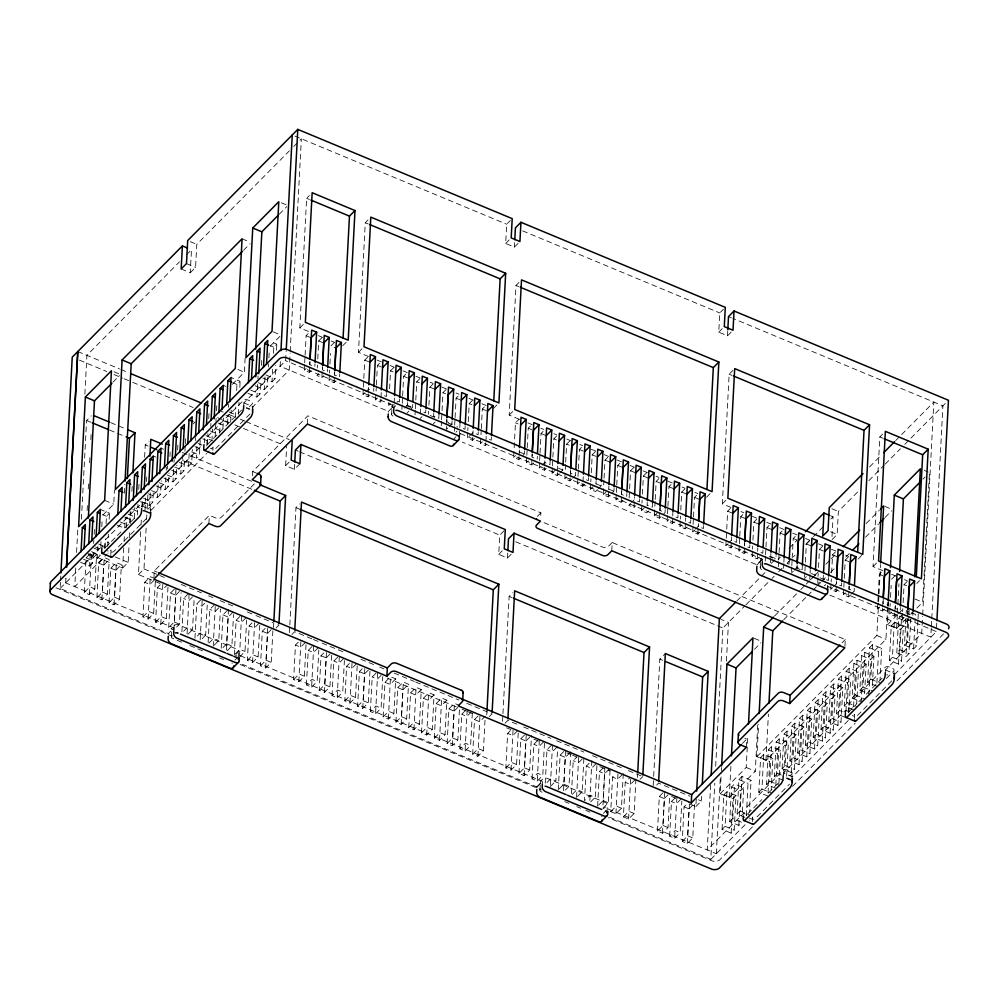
<?xml version="1.0" encoding="UTF-8"?>
<svg xmlns="http://www.w3.org/2000/svg" width="999" height="999" viewBox="0 0 999 999"><rect width="100%" height="100%" fill="white"/><g stroke="black" fill="none" stroke-linecap="round" stroke-linejoin="round"><path stroke-width="0.75" stroke-dasharray="5 3.75" d="M65.684 582.854L65.922 578.196L65.647 582.892L173.926 627.971L168.394 633.553L60.115 588.473L60.44 582.267M60.527 580.719L60.764 576.061M75.762 568.019L74.788 586.65L106.781 554.333M76.573 552.497L77.872 527.647M84.865 394.143L86.901 355.332L179.495 261.825M81.431 519.255L86.601 420.492L91.209 415.834M87.125 510.576L87.437 504.408M88.249 488.973L88.661 481.256M89.623 462.749L89.947 456.568M90.834 439.597L91.159 433.429M84.291 592.469L86.101 557.879L91.633 552.297L96.616 554.37L94.805 588.96L89.273 594.542L84.291 592.469L89.823 586.875L94.805 588.96M80.494 562.262L89.598 566.058L90.31 552.522M89.273 594.542L91.633 552.297M89.598 566.058L92.632 562.999L93.257 550.961M93.656 543.444L93.806 540.434M94.131 534.428L94.443 528.409M88.162 554.532L97.253 558.316L97.89 546.291M96.891 597.714L98.701 563.124L104.233 557.542L109.216 559.615L107.405 594.205L101.873 599.787L96.891 597.714L102.422 592.12L104.233 557.542M100.762 546.241L100.999 541.72M101.786 526.685L102.098 520.679L99.063 523.738M101.91 547.052L101.948 546.228L104.545 547.315M101.873 599.787L103.684 565.197L109.216 559.615M104.808 547.852L105.282 538.823M106.069 523.788L106.456 516.271L109.49 513.211L100.387 509.415M104.845 548.763L105.282 540.521M107.755 546.291L108.391 534.265M109.178 519.23L109.49 513.211M110.814 554.52L111.051 550.024L107.855 553.246M102.885 515.109L113.736 504.145L114.473 490.259M109.041 602.772L110.852 568.181L116.384 562.599L121.379 564.672L119.555 599.263L114.036 604.845L109.041 602.772L114.573 597.19L116.384 562.599M114.036 604.845L115.847 570.267L121.379 564.672M124.413 493.369L124.9 484.115M88.374 553.683L122.665 567.956L123.714 547.889M124.038 541.72L124.363 535.551M124.763 527.834L125.325 517.032M126.398 527.472L126.948 516.945M129.633 522.777L130.182 512.25M122.665 567.956L128.184 562.375L129.158 543.856M129.483 537.674L129.882 529.957M130.207 523.788L130.857 511.451M131.905 491.383L132.23 485.214M134.253 518.106L134.803 507.592M137.412 514.922L137.962 504.395M138.749 489.36L139.061 483.341M141.771 506.68L202.285 444.905M159.99 583.491L138.461 574.537L140.722 531.331M141.046 525.149L141.371 518.981M142.02 506.63L142.42 498.913M144.605 457.255L145.255 444.905L148.938 441.183M142.183 507.255L142.582 499.737M145.03 510.077L145.654 498.051M146.516 481.506L146.753 476.998M138.461 574.537L143.993 568.943L146.254 525.736M146.578 519.567L146.816 514.935M147.14 508.766L147.877 494.88M155.307 581.88L153.659 613.461L148.127 619.043L142.932 616.883L144.743 582.292L150.275 576.71L152.872 577.784M140.547 501.623L149.638 505.419L150.35 491.883M150.25 512.974L150.612 506.106M150.874 510.464L206.706 453.421M149.638 505.419L152.797 502.235L153.434 490.197M148.127 619.043L150.275 576.71M148.314 493.781L157.417 497.564L158.129 484.028M153.908 577.784L154.271 570.916L209.328 515.309L215.772 517.994A3.946 2.485 3 0 0 221.029 517.494L255.457 482.729M157.417 497.564L160.577 494.38L161.289 480.844M167.969 587.15L166.321 618.731L160.789 624.313L155.594 622.152L157.405 587.562L162.013 582.917M156.094 485.926L165.197 489.71L165.822 477.684M166.221 470.167L166.371 467.157M167.333 468.868L167.495 465.859M160.789 624.313L162.937 581.98M165.197 489.71L168.344 486.525L169.056 472.989M169.93 456.456L170.155 451.935M163.873 478.071L172.964 481.855L173.676 468.331M173.988 462.312L174.151 459.303M172.964 481.855L176.124 478.671L176.835 465.134M177.622 450.099L177.934 444.093M168.356 634.377L168.394 633.553M168.706 627.609L170.517 593.019L176.049 587.437L174.238 622.027L168.706 627.609L172.602 629.233M181.169 268.968L190.272 272.752L191.471 249.725L186.026 255.22M171.328 636.75L171.753 628.496M171.641 470.217L180.744 474.013L181.456 460.477M182.805 454.67L182.567 459.178L191.671 462.974L192.382 449.438M173.838 629.632L173.926 627.971M179.395 591.458L175.712 595.192L173.901 629.77L179.433 624.188L181.081 592.607M180.744 474.013L183.903 470.816L184.528 458.791M184.927 451.273L185.24 445.254M185.315 443.756L185.627 437.737M190.272 272.752L195.579 267.395L196.791 244.355L289.373 150.849M179.42 462.375L188.511 466.158L189.223 452.622M188.237 593.831L183.629 598.488L181.818 633.066L187.35 627.484L192.545 629.645L194.193 598.064M195.28 440.646L195.442 437.649M187.088 633.728L189.086 594.405M196.928 446.278L196.291 458.304L199.45 455.119L200.387 437.075M204.458 442.932L204.695 438.424M205.657 635.102L200.125 640.684L202.273 598.351L196.741 603.945L194.93 638.523L200.462 632.941L205.657 635.102L207.305 603.521M206.793 445.766L207.218 437.512M207.38 444.255L207.929 433.728M208.716 418.693L209.028 412.687M210.752 426.448L210.914 423.439M211.925 441.096L212.55 429.071M208.891 523.563L209.328 515.309M212.924 450.412L213.099 447.115L207.705 452.41M215.16 436.413L215.859 422.877M215.946 421.366L216.096 418.369M216.496 410.839L216.808 404.832M208.129 642.482L209.852 609.402L215.384 603.821L213.237 646.153M219.693 433.241L220.242 422.727M222.927 428.559L223.476 418.032M227.547 423.888L228.022 414.872M228.409 407.355L228.571 404.345M214.161 645.217L218.769 640.559L220.417 608.99M230.619 422.202L231.256 410.177M227.585 610.202L222.977 614.86L221.154 649.45L226.686 643.856L228.509 609.278M235.24 417.545L235.801 407.018M236.663 390.472L236.975 384.465L240.135 381.281L231.031 377.485M238.399 414.36L239.036 402.322M239.822 387.287L240.135 381.281M226.423 650.099L228.159 617.02L233.691 611.438M232.38 384.328L244.38 372.215L245.105 358.329M243.781 404.57L243.868 402.909L285.664 360.701L286.151 351.386M227.273 650.674L231.88 646.016L233.541 614.447M234.278 654.907L236.089 620.317L241.621 614.735L239.46 657.067L235.564 655.444M238.386 658.104L238.749 651.236M252.123 411.438L252.547 403.196M252.884 408.366L252.972 406.693L289.235 370.067L290.135 352.997M252.46 475.661L252.672 471.54L307.854 415.809L540.909 512.837L540.621 518.331M247.864 393.244L256.955 397.04L257.829 380.494M257.904 378.996L258.067 375.986M239.46 657.067L244.992 651.485L246.653 619.904M256.955 397.04L259.99 393.981L260.627 381.943M261.488 365.409L261.8 359.39M259.765 625.362L258.104 656.942L252.572 662.524L247.39 660.364L249.201 625.786L253.808 621.128M255.257 385.789L264.348 389.573L265.06 376.036M252.572 662.524L254.733 620.192M264.348 389.573L267.382 386.513L268.019 374.475M268.406 366.958L268.569 363.948M268.881 357.942L269.193 351.923M262.912 378.047L272.015 381.843L272.715 368.306M273.501 353.271L273.826 347.252L276.848 344.193L270.354 341.483M272.015 381.843L275.037 378.771L275.749 365.247M276.536 350.212L276.848 344.193M272.877 630.819L271.216 662.399L265.684 667.981L260.502 665.821L262.312 631.243L266.92 626.585M280.382 361.626L280.132 366.283L388.411 411.363L393.943 405.769L285.664 360.701M260.502 665.821L266.034 660.239L267.844 625.649M265.684 667.981L267.507 633.403L273.039 627.809M273.526 627.609L273.776 622.976M290.209 351.436L301.361 138.749L298.089 142.058M299.925 463.723L294.393 469.318L285.652 465.684L286.663 446.428M305.095 355.232L306.119 335.689L309.802 331.968L299.825 327.922L306.618 198.302L309.39 195.504M294.393 469.318L294.693 463.386M289.41 632.642L289.735 626.473M289.822 624.937L295.966 507.654L299.65 503.933M311.139 370.492L309.29 372.352L304.308 370.267L304.62 364.26M304.695 362.749L305.02 356.743M309.29 372.352L309.603 366.333M309.69 364.835L309.84 361.825M309.99 361.675L309.84 364.685L314.822 366.758L314.985 363.748M306.019 644.617L304.37 676.198L298.838 681.78L293.644 679.62L295.454 645.042L300.075 640.384M307.417 424.063L307.854 415.809M298.838 681.78L300.986 639.447M317.295 367.994L317.457 364.985M317.769 358.978L318.718 340.934L322.402 337.212M318.743 373.651L316.895 375.512L321.89 377.597L322.44 367.07M322.59 366.92L322.427 369.93L327.422 372.003L327.572 368.993M306.431 684.952L308.241 650.361L313.773 644.78L311.626 687.112L306.431 684.952L311.963 679.357L317.158 681.518L318.818 649.949M335.889 380.794L334.041 382.654L329.058 380.582L329.37 374.563M329.458 373.064L329.608 370.055M329.932 364.036L330.482 353.509M334.041 382.654L334.365 376.635M334.44 375.137L334.603 372.127M334.752 371.99L334.59 374.987L339.573 377.073L339.735 374.063M331.606 655.269L329.945 686.85L324.413 692.432L319.218 690.272L321.041 655.681L325.649 651.036M319.218 690.272L324.75 684.69L326.573 650.099M324.413 692.432L326.223 657.854L331.755 652.26M332.018 695.591L333.828 661.013L339.36 655.419L337.2 697.752L332.018 695.591L337.55 690.009L342.732 692.17L344.393 660.589M368.519 356.518L358.479 352.335L365.272 222.715L368.032 219.917M357.18 665.921L355.519 697.489L349.987 703.084L344.805 700.923L346.616 666.333L351.223 661.675M369.98 394.992L368.144 396.853L362.949 394.692L363.261 388.673M363.349 387.175L364.76 360.102L368.456 356.381M349.987 703.084L352.147 660.751M368.144 396.853L368.294 393.843M368.381 392.332L368.643 386.089M373.676 391.258L373.826 388.249M369.967 671.241L368.306 702.821L362.774 708.403L357.592 706.243L359.403 671.665L364.011 667.007M380.956 399.113L380.794 402.122L375.612 399.962L376.323 386.426M376.398 384.915L377.422 365.372L381.106 361.65M357.592 706.243L363.124 700.661L364.935 666.071M362.774 708.403L364.598 673.826L369.205 669.168M381.031 397.602L381.293 391.358M386.488 393.519L386.326 396.528L381.143 394.368M370.379 711.563L372.19 676.985L377.722 671.39L375.574 713.736L370.379 711.563L375.911 705.981L381.106 708.141L382.754 676.56M388.374 412.175L388.411 411.363M395.754 405.719L393.918 407.58L388.723 405.419L388.886 402.41M389.585 388.873L390.534 370.829L394.218 367.108M391.583 414.448L392.033 405.831M393.918 407.58L394.068 404.57M394.155 403.072L394.418 396.828M399.6 398.988L399.45 401.985L394.255 399.825M383.166 716.895L384.977 682.305L390.509 676.723L395.704 678.883L393.893 713.461L388.361 719.055L383.166 716.895L388.698 711.3L393.893 713.461M401.91 409.378L402.147 404.857M402.235 403.359L402.547 397.34M402.622 395.841L403.646 376.286L407.342 372.565M388.361 719.055L390.509 676.723M404.607 408.079L407.367 405.294L407.53 402.285M407.417 405.519L407.58 402.51M395.954 722.215L397.764 687.637L403.296 682.042L408.491 684.203L406.68 718.793L401.148 724.375L395.954 722.215L401.486 716.633L403.296 682.042M412.712 404.445L412.562 407.455L409.79 410.239M415.022 414.835L415.259 410.314M415.347 408.816L416.758 381.755L420.454 378.022M401.148 724.375L402.959 689.797L408.491 684.203M420.379 413.986L420.766 406.468M408.741 727.547L410.552 692.956L416.084 687.374L421.278 689.535L419.468 724.113L413.936 729.707L408.741 727.547L414.273 721.952L419.468 724.113M425.824 409.902L425.674 412.912L420.479 410.751M428.459 414.273L428.608 411.263M428.933 405.257L429.87 387.212L433.566 383.479M413.936 729.707L416.084 687.374M433.641 416.433L433.753 413.199M421.528 732.866L423.351 698.276L428.883 692.694L434.066 694.854L432.255 729.445L426.723 735.027L421.528 732.866L427.06 727.272L432.255 729.445M439.023 413.861L438.786 418.369L433.591 416.208M441.258 425.749L441.496 421.241M441.57 419.73L441.958 412.212M442.045 410.714L442.994 392.669L446.678 388.948M426.723 735.027L428.883 692.694M446.865 418.656L446.703 421.665L451.898 423.826L452.06 420.816M446.528 426.411L446.366 429.408L448.214 427.547M446.603 424.9L446.915 418.893M434.328 738.186L436.138 703.608L441.67 698.014L446.853 700.174L445.042 734.764L439.51 740.346L434.328 738.186L439.86 732.604L445.042 734.764M454.37 431.206L454.607 426.698M454.682 425.199L454.995 419.18M455.082 417.669L456.106 398.126L459.79 394.405M439.51 740.346L441.67 698.014M460.052 422.614L459.478 434.877L461.326 433.017M447.115 743.518L448.926 708.928L454.458 703.346L459.64 705.506L457.829 740.084L452.297 745.679L447.115 743.518L452.647 737.924L454.458 703.346M465.172 426.273L465.01 429.283L459.815 427.122M474.438 438.474L472.589 440.334L467.407 438.174L467.719 432.155M467.794 430.656L467.957 427.647M468.269 421.628L469.218 403.584L472.902 399.862M452.297 745.679L454.108 711.088L458.728 706.43M472.589 440.334L472.752 437.325M472.827 435.826L473.089 429.582M459.902 748.838L461.713 714.248L467.245 708.666L465.084 750.998L459.902 748.838L465.434 743.256L470.616 745.416L472.44 710.826L466.908 716.408L461.713 714.248M478.284 431.743L478.121 434.74L472.939 432.579L467.407 438.174M485.864 442.782L485.701 445.791L480.519 443.631L481.231 430.094M481.306 428.596L482.33 409.041L486.014 405.319M485.939 441.283L486.201 435.04M474.5 719.58L479.695 721.74L485.227 716.146L483.416 750.736L477.884 756.318L472.689 754.158L474.5 719.58L479.108 714.922M491.396 437.2L491.233 440.209L486.051 438.049M477.884 756.318L479.957 715.496M518.094 243.394L514.398 247.115L505.669 243.481L506.68 224.226L510.364 220.504M486.75 714.797L486.913 711.713M514.398 247.115L514.635 242.682M511.163 554.308L507.48 558.029L498.738 554.395L499.75 535.139L505.282 529.545M519.268 419.28L509.19 415.084L515.984 285.452L519.667 281.73M507.48 558.029L507.792 552.097M524.537 450.999L524.388 454.008L518.856 459.59L513.661 457.43L515.472 422.839L519.168 419.118M502.547 721.378L502.872 715.209M502.959 713.661L509.14 596.403L512.837 592.682M518.856 459.59L519.005 456.58M519.093 455.082L519.48 447.564M518.219 732.954L516.558 764.535L511.026 770.117L505.831 767.956L507.642 733.378L512.262 728.721M533.491 463.049L531.643 464.91L526.448 462.749L526.773 456.743M526.848 455.232L527.16 449.225M527.235 447.714L528.259 428.171L531.955 424.45M511.026 770.117L513.174 727.784M532.142 454.158L531.98 457.167L537.175 459.328L537.337 456.318M531.643 464.91L532.192 454.395M518.943 773.413L520.766 738.835L526.298 733.254L524.475 767.831L518.943 773.413L524.138 775.586L529.67 769.992L531.48 735.414M546.278 468.381L544.43 470.242L539.235 468.081L539.56 462.062M539.635 460.564L539.947 454.545M540.034 453.047L541.058 433.491L544.742 429.77M524.138 775.586L525.949 740.996L530.556 736.338M544.43 470.242L544.592 467.232M544.667 465.734L544.93 459.49M532.067 778.883L533.878 744.292L539.41 738.711L537.25 781.043L532.067 778.883L537.599 773.288L542.782 775.449L544.592 740.871L539.06 746.453L533.878 744.292M550.199 460.139L549.962 464.647L544.767 462.487L542.007 465.284M559.065 473.701L557.217 475.561L552.035 473.401L552.347 467.382M552.422 465.884L553.846 438.811L556.605 436.026M536.9 787.687L536.75 786.9L242.357 664.347M539.947 790.159L540.384 781.917M557.217 475.561L557.38 472.552M557.454 471.053L557.717 464.81M542.395 782.904L542.282 781.318L239.485 655.419M551.598 745.092L546.99 749.75L545.179 784.34L550.711 778.745L555.894 780.918L557.717 746.328M559.989 472.764L562.749 469.98L562.912 466.97M571.853 479.021L570.004 480.881L564.822 478.721L565.609 463.686M565.684 462.187L566.633 444.143L570.317 440.422M550.449 784.989L552.447 745.666M570.504 470.129L570.354 473.139L575.536 475.299L575.699 472.29M570.004 480.881L570.167 477.884M570.242 476.373L570.641 468.856M558.291 789.797L560.102 755.207L563.786 751.485M584.64 484.353L582.792 486.213L577.609 484.053L577.922 478.034M577.996 476.535L578.321 470.517M578.396 469.018L579.42 449.463L583.104 445.741M559.215 788.86L563.823 784.215L565.634 749.625M569.905 752.722L565.297 757.367L563.473 791.957L569.005 786.375L570.829 751.785M582.792 486.213L582.954 483.204M583.029 481.705L583.291 475.462M571.478 793.755L573.214 760.676L576.898 756.942M588.486 477.622L588.324 480.619L583.141 478.459M597.427 489.672L595.591 491.533L590.397 489.373L590.709 483.354M590.784 481.855L590.946 478.846M591.258 472.839L592.207 454.795L595.891 451.061M576.598 797.414L578.746 755.082M595.978 484.016L596.091 480.781M577.509 796.49L582.13 791.832L583.94 757.242L578.409 762.836L573.214 760.676M589.098 763.336L586.326 766.133L584.515 800.711L590.047 795.129L595.242 797.289L597.052 762.699M598.351 488.736L601.123 485.951L601.348 481.443M614.06 488.261L613.91 491.271L608.379 496.865L603.184 494.692L603.97 479.657M604.045 478.159L604.994 460.114L607.767 457.317M591.858 760.539L589.71 802.871L595.242 797.289M608.379 496.865L608.691 490.846M608.766 489.335L608.878 486.101M597.627 806.181L599.437 771.59L603.134 767.869M611.775 550.761L612.212 542.519L845.279 639.547L844.854 647.802M623.001 500.324L621.166 502.185L615.971 500.024L616.283 494.006M616.371 492.507L616.683 486.488M616.758 484.99L617.782 465.434L620.554 462.649M598.551 805.244L603.159 800.586L604.969 766.008M604.632 773.75L602.822 808.341L608.354 802.746L610.164 768.169L604.632 773.75L599.437 771.59M621.665 491.433L621.503 494.43L626.698 496.59L626.848 493.593M621.166 502.185L621.478 496.166M621.553 494.667L621.79 490.159M606.955 812.624L607.38 804.37M608.029 808.915L716.345 853.733M623.276 773.626L621.465 808.203L615.933 813.798L610.739 811.638L612.549 777.047L615.322 774.25M629.158 497.827L629.545 490.309M629.632 488.811L630.569 470.766L634.265 467.033M615.933 813.798L618.081 771.465M630.606 503.484L628.758 505.344L633.953 507.504L634.452 496.753M639.647 498.913L639.485 501.923L634.29 499.762L631.53 502.547M635.938 778.895L634.128 813.473L628.596 819.068L623.401 816.907L625.212 782.317L629.82 777.659M648.588 510.964L646.74 512.837L641.545 510.676L641.87 504.657M641.945 503.146L642.107 500.149M642.419 494.13L643.368 476.086L647.052 472.365M628.596 819.068L630.744 776.735M647.14 505.307L647.24 502.072M637.462 777.547L637.624 774.45M652.509 502.734L652.272 507.242L647.077 505.082M665.222 509.565L665.059 512.574L659.527 518.156L654.333 515.996L655.132 500.961M655.207 499.45L656.156 481.406L658.915 478.621M660.027 507.405L659.864 510.402L665.059 512.574M659.527 518.156L659.839 512.137M659.927 510.639L660.077 507.629M653.184 785.664L653.583 777.946M653.671 776.398L659.815 659.128L665.346 653.533M674.163 521.615L672.315 523.476L667.132 521.316L667.444 515.309M667.519 513.798L667.832 507.779M667.919 506.281L668.943 486.738L671.703 483.941M672.315 523.476L672.639 517.47M672.714 515.959L672.951 511.451M657.492 831.093L659.303 796.515L664.834 790.921L663.024 825.511L657.492 831.093L662.487 833.178L668.019 827.584L669.667 796.003M678.009 514.885L677.846 517.894L672.664 515.734M662.487 833.178L664.298 798.588L668.905 793.93M686.95 526.935L685.102 528.808L679.919 526.648L680.232 520.629M680.307 519.118L680.469 516.121M680.781 510.102L681.73 492.057L685.414 488.336M685.102 528.808L685.426 522.789M685.501 521.291L685.601 518.044M669.655 836.163L671.465 801.573L676.997 795.991L674.637 838.236L669.655 836.163L675.187 830.569L680.169 832.654L681.83 801.073M690.796 520.204L690.634 523.214L685.451 521.053M699.737 532.267L697.901 534.128L692.707 531.967L693.019 525.949M693.094 524.45L693.418 518.431M693.493 516.933L694.517 497.377L698.201 493.656M695.466 529.17L698.239 526.386L698.388 523.376M697.901 534.128L698.214 528.109M698.289 526.61L698.451 523.601M687.237 843.481L689.048 808.89L694.58 803.308L692.769 837.886L687.237 843.481L682.255 841.408L684.065 806.817L688.673 802.16M703.583 525.536L703.433 528.546L698.239 526.386M682.255 841.408L687.787 835.813L689.597 801.235M731.181 332.105L727.497 335.826L718.756 332.192L719.767 312.937L723.451 309.215M690.159 804.207L695.866 806.593L696.353 797.327M695.866 806.593L701.398 800.998L701.648 796.378M727.497 335.826L727.722 331.393M730.931 507.392L722.327 503.808L729.158 374.2L732.854 370.479M710.664 784.739L707.255 849.949L743.518 813.323L746.116 814.41M732.891 546.066L731.043 547.927L725.848 545.766L726.173 539.747M726.248 538.249L726.635 530.731M726.723 529.22L727.659 511.176L730.431 508.391M609.627 817.244L710.789 859.352L714.772 783.278M715.671 766.208L722.901 628.034L744.804 605.918M731.043 547.927L731.355 541.908M731.443 540.409L731.543 537.175M716.32 853.77L720.416 776.111M726.41 661.263L728.471 622.414L721.241 619.455M757.729 724.949L755.306 771.24L729.258 797.552L720.154 793.755L721.29 772.152M721.365 770.616L721.528 767.532M736.738 539.335L736.575 542.345L731.38 540.184L728.621 542.969M722.065 829.357L723.875 794.767L726.91 791.707L736.013 795.491L734.19 830.082L731.168 833.141L722.065 829.357L725.099 826.298L726.91 791.707M746.003 551.523L744.155 553.384L738.96 551.223L739.285 545.204M739.36 543.706L739.672 537.687M739.76 536.188L740.783 516.645L744.467 512.912M729.258 797.552L730.956 765.147M729.72 821.628L732.754 818.556L741.857 822.352L738.823 825.411L729.72 821.628L731.53 787.037L734.565 783.978L743.668 787.761L742.245 814.834M744.492 545.641L744.655 542.632M744.155 553.384L744.467 547.377M744.555 545.866L744.705 542.857M731.168 833.141L732.979 798.563L736.013 795.491M732.754 818.556L734.565 783.978M749.849 544.792L749.687 547.802L745.791 546.178M744.917 817.407L737.112 814.16L738.923 779.57L741.957 776.51L751.061 780.294L749.4 811.875M759.115 556.98L757.267 558.841L752.085 556.68L752.397 550.674M752.472 549.163L752.634 546.153M752.946 540.147L753.895 522.102L756.655 519.305M738.823 825.411L740.634 790.821L743.668 787.761M737.112 814.16L740.147 811.101L741.957 776.51M746.328 747.302L746.753 739.048L744.792 738.236M743.468 814.135L743.518 813.323M720.154 793.755L746.203 767.457L747.901 735.052M757.267 558.841L757.579 552.834M757.667 551.323L757.766 548.089M746.415 815.621L748.026 783.366L751.061 780.294M760.214 567.594L760.651 559.34M762.412 560.714L762.299 559.128L459.503 433.229M762.961 550.249L762.799 553.259L757.617 551.098M765.509 556.131L765.197 562.15L767.032 560.277M765.584 554.62L765.896 548.613M765.983 547.102L767.007 527.559L770.691 523.838M752.384 821.603L752.609 817.107L749.412 820.341M887.649 606.905L885.951 639.31L765.983 760.464L756.88 756.68L758.578 724.263M770.466 562.799L770.704 558.291M770.778 556.78L770.878 553.546M767.881 796.066L758.79 792.269L760.601 757.692L763.748 754.495L772.851 758.291L771.203 789.872M758.79 792.269L761.937 789.085L763.748 754.495M771.303 563.374L775.911 558.716L776.073 555.706M765.983 760.464L768.406 714.173M775.661 788.211L766.558 784.415L768.368 749.837L771.528 746.653L780.631 750.436L778.895 783.516M778.621 561.588L778.308 567.607L780.144 565.746M778.696 560.089L779.02 554.07M779.095 552.572L780.119 533.016L782.879 530.219M768.044 793.056L769.692 761.475L772.851 758.291M766.558 784.415L769.717 781.23L771.528 746.653M783.578 568.256L783.815 563.748M783.89 562.25L784.078 557.504M783.428 780.356L774.337 776.573L776.148 741.982L779.307 738.798L788.398 742.582L786.588 777.172M775.823 785.202L777.472 753.621L780.631 750.436M774.337 776.573L777.497 773.376L779.307 738.798M789.185 561.176L789.023 564.173L783.84 562.012M791.495 571.553L791.732 567.045M791.807 565.546L792.132 559.527M792.207 558.029L793.231 538.473L796.915 534.752M782.105 768.718L783.928 734.128L787.075 730.943L796.178 734.727L794.367 769.317L791.208 772.502L782.105 768.718L785.264 765.534L787.075 730.943M783.291 774.575L783.416 773.026L842.931 712.924M783.753 774.337L785.251 745.766L788.398 742.582M794.18 570.267L796.952 567.469L797.102 564.472M797.002 567.707L797.165 564.697M789.884 760.863L791.695 726.285L794.854 723.089L803.958 726.885L802.135 761.463L798.988 764.647L789.884 760.863L793.044 757.679L794.854 723.089M791.208 772.502L793.019 737.924L796.178 734.727M802.372 565.122L802.147 569.642L796.952 567.469M791.82 779.932L792.182 773.064M804.607 577.022L804.844 572.502M804.932 571.003L806.343 543.931L810.027 540.209M797.664 753.009L799.475 718.431L802.622 715.247L811.725 719.03L809.914 753.621L806.755 756.805L797.664 753.009L800.811 749.824L802.622 715.247M798.988 764.647L800.798 730.069L803.958 726.885M809.802 579.183L810.039 574.662M810.114 573.164L810.226 569.929M805.431 745.167L807.242 710.576L810.401 707.392L819.505 711.176L817.694 745.766L814.535 748.95L805.431 745.167L808.591 741.97L810.401 707.392M812.487 577.884L815.259 575.099L815.409 572.09M806.755 756.805L808.566 722.215L811.725 719.03M817.719 582.479L817.956 577.971M818.044 576.46L818.193 573.451M818.518 567.444L819.455 549.4L823.151 545.666M813.211 737.312L815.022 702.722L818.181 699.537L827.272 703.321L825.461 737.911L822.314 741.096L813.211 737.312L816.37 734.128L818.181 699.537M823.151 580.132L823.413 573.888M814.535 748.95L816.345 714.36L819.505 711.176M827.209 590.322L827.497 584.827M827.971 588.161L828.059 586.5L936.338 631.568L936.825 622.265M828.521 577.547L828.371 580.556L823.176 578.396M820.978 729.457L822.801 694.867L825.948 691.683L835.052 695.479L833.241 730.057L830.082 733.241L820.978 729.457L824.138 726.273L825.948 691.683M830.444 515.734L833.041 516.808L831.83 539.847L837.15 534.477L838.348 511.451L859.053 490.546M822.314 741.096L824.125 706.518L827.272 703.321M837.799 589.735L835.951 591.595L830.756 589.435L831.068 583.428M831.156 581.918L831.305 578.908M831.63 572.902L832.567 554.857L835.339 552.06M828.758 721.603L830.569 687.025L833.728 683.84L842.831 687.624L841.008 722.202L837.861 725.399L828.758 721.603L831.917 718.418L833.728 683.84M833.528 586.65L836.288 583.853L836.45 580.844M835.951 591.595L836.263 585.589M836.338 584.078L836.5 581.068M830.082 733.241L831.892 698.663L835.052 695.479M841.645 583.004L841.483 586.013L836.288 583.853M845.629 717.544L836.538 713.761L838.348 679.17L841.495 675.986L850.599 679.77L848.95 711.35M850.449 595.004L848.613 596.865L843.418 594.705L843.73 588.698M843.805 587.187L845.229 560.127L848.913 556.406M837.861 725.399L839.672 690.809L842.831 687.624M836.538 713.761L839.684 710.564L841.495 675.986M849.1 586.113L848.95 589.123L854.145 591.283L854.295 588.274M848.613 596.865L848.925 590.859M849 589.348L849.162 586.338M853.408 709.69L844.305 705.906L846.116 671.316L849.275 668.131L858.378 671.915L856.717 703.496M845.491 711.763L845.541 710.289L843.855 711.987M845.953 711.525L847.439 682.954L850.599 679.77M844.305 705.906L847.464 702.722L849.275 668.131M848.363 712.712L848.788 704.47M866.145 664.073L862.999 667.257L861.188 701.835L852.085 698.051L853.895 663.461L857.055 660.277L866.145 664.073L864.497 695.641M853.571 706.68L855.219 675.112L858.378 671.915M852.085 698.051L855.244 694.867L857.055 660.277M854.445 718.406L854.669 714.198L852.946 715.784M873.925 656.218L870.766 659.402L868.955 693.993L859.852 690.197L861.675 655.619L864.822 652.422L873.925 656.218L872.264 687.799M859.852 690.197L863.011 687.012L864.822 652.422M883.029 570.716L873.039 566.558L879.832 436.925L882.592 434.14M876.735 686.138L867.631 682.342L869.442 647.764L872.602 644.58L881.705 648.363L880.044 679.944M867.631 682.342L870.791 679.158L872.602 644.58M884.34 609.115L882.504 610.976L877.509 608.903L877.821 602.884M877.909 601.386L878.221 595.367M878.296 593.868L879.32 574.313L883.016 570.591M756.88 756.68L876.847 635.514L878.546 603.109M878.633 601.573L878.945 595.392M879.033 593.856L880.569 564.535M876.885 683.129L878.546 651.548L881.705 648.363M882.504 610.976L882.654 607.966M882.729 606.468L883.128 598.95M883.278 598.801L883.041 603.321L888.036 605.394L888.186 602.385M887.724 605.357L887.886 602.272M906.393 618.668L896.615 628.533L887.524 624.737L888.411 607.767M888.486 606.218L888.735 601.598M885.351 671.665L885.439 669.992L921.702 633.378L922.601 616.296M896.503 614.173L894.654 616.046L889.672 613.96L889.984 607.954M890.059 606.443L890.221 603.433M890.534 597.427L891.17 585.389M889.422 660.339L891.245 625.749L894.267 622.689L903.371 626.473L901.56 661.063L898.526 664.123L889.422 660.339L892.457 657.28L894.267 622.689M894.654 616.046L894.817 613.036M894.892 611.525L895.291 604.008M895.366 605.369L895.204 608.379L900.186 610.451L900.349 607.442M893.768 676.935L894.117 670.054M896.615 628.533L897.352 614.635M897.427 613.099L898.963 583.778M894.492 674.6L936.338 631.568M896.815 652.871L898.625 618.281L901.66 615.222L899.849 649.812L896.815 652.871L905.918 656.655L908.953 653.596L910.763 619.018L907.729 622.077L905.918 656.655M898.526 664.123L900.336 629.545L903.371 626.473M909.102 619.417L907.254 621.291L902.272 619.205L902.584 613.199M902.659 611.688L902.821 608.678M903.133 602.672L904.083 584.627L907.766 580.894M917.944 620.304L916.607 645.866L913.573 648.925L904.482 645.142L906.056 615.059M906.13 613.561L906.293 610.551L915.384 614.348L915.234 617.345M907.254 621.291L907.417 618.281M907.492 616.77L907.804 610.764M907.954 610.614L907.804 613.623L912.786 615.696L912.949 612.687M904.482 645.142L907.504 642.082L908.853 616.52M908.928 615.009L909.315 607.492M913.573 648.925L915.146 618.856M918.031 618.793L918.418 611.276M910.726 614.273L922.664 602.222L929.457 472.589M922.676 614.747L933.828 402.06L895.703 440.559M931.293 627.847L930.806 637.162L829.645 595.054M931.368 626.298L931.692 620.079M931.78 618.531L942.919 405.844L732.816 318.381M848.651 712L852.01 708.603M392.095 413.274L391.983 413.386A3.034 1.923 3 0 0 392.17 415.484M293.731 146.453L297.003 143.157M112.937 382.205L119.443 375.624M243.544 250.299L250.087 243.694M279.208 214.273L286.813 206.606M193.119 423.988L195.305 421.778M270.254 346.091L280.02 336.226M299.825 327.922L304.433 323.264M60.115 588.473L101.948 546.228M96.616 554.37L91.084 559.952L86.101 557.879M105.282 547.702L116.309 536.575M117.383 535.489L122.74 530.069M124.912 527.884L134.977 517.719M207.255 444.73L241.483 410.152M97.253 558.316L100.287 555.257L91.184 551.473M188.511 466.158L191.671 462.974M147.902 509.265L150.312 506.818A3.034 1.923 3 0 0 149.126 504.295L145.504 502.797A3.034 1.923 3 0 0 141.446 503.384L105.719 539.46A3.034 1.923 3 0 0 106.668 542.107L109.59 543.319M249.438 406.73L252.223 403.896A3.034 1.923 3 0 0 251.086 401.348L247.515 399.862A3.034 1.923 3 0 0 243.419 400.399L207.692 436.476A3.034 1.923 3 0 0 208.554 439.123L212.175 440.634M146.528 518.469L113.861 551.448A3.034 1.923 3 0 1 109.815 551.835L107.305 550.799M250.05 413.936L215.759 448.526A3.034 1.923 3 0 1 211.751 448.876L210.452 448.339M304.308 370.267L306.144 368.406M334.565 342.27L330.869 345.991L335.864 348.064M342.669 345.766L346.366 342.033M321.89 377.597L323.726 375.724M329.058 380.582L330.906 378.721M358.479 352.335L362.162 348.614M154.545 579.807L149.937 584.452L144.743 582.292M168.132 584.14L162.6 589.722L157.405 587.562M285.652 465.684L289.335 461.95M505.669 243.481L509.353 239.76M142.932 616.883L148.464 611.301L153.659 613.461M362.949 394.692L364.797 392.819M365.721 391.895L368.481 389.098L372.377 390.721M155.594 622.152L161.126 616.57L166.321 618.731M375.612 399.962L377.447 398.089M192.507 596.915L188.823 600.649L183.629 598.488M388.723 405.419L390.572 403.559M393.069 404.483L392.42 405.144A3.034 1.923 3 0 0 392.595 407.23M172.165 635.376L171.766 635.776A3.034 1.923 3 0 0 172.59 638.373L181.668 642.157M204.708 603.309L201.935 606.106L196.741 603.945M187.937 634.303L192.545 629.645M407.03 413.037L408.866 411.176M218.731 607.842L215.047 611.563L209.852 609.402M420.142 418.494L421.978 416.633M208.966 643.056L213.574 638.398L218.769 640.559M433.254 423.951L435.102 422.09M245.891 617.832L241.271 622.477L236.089 620.317M449.138 426.623L451.898 423.826M259.003 623.289L254.383 627.946L249.201 625.786M235.19 653.97L239.81 649.325L244.992 651.485M457.005 431.168L456.493 431.68A3.034 1.923 3 0 1 455.969 432.092M234.877 660.077L237.837 657.205M453.971 438.811L456.006 436.875M276.136 627.909L278.908 625.112L274.6 623.314M493.381 408.504L497.077 404.782M247.39 660.364L252.922 654.782L258.104 656.942M480.519 443.631L482.355 441.77M291.933 634.477L294.705 631.693L311.988 638.885M509.19 415.084L512.874 411.363M305.257 642.544L300.649 647.202L295.454 645.042M318.044 647.864L313.436 652.522L308.241 650.361M293.644 679.62L299.176 674.038L304.37 676.198M513.661 457.43L515.509 455.569M526.448 462.749L528.296 460.889M311.626 687.112L317.158 681.518M343.631 658.516L339.011 663.174L333.828 661.013M539.235 468.081L541.083 466.221M356.418 663.836L351.81 668.493L346.616 666.333M552.035 473.401L557.567 467.819L562.749 469.98M337.2 697.752L342.732 692.17M344.805 700.923L350.337 695.329L355.519 697.489M564.822 478.721L566.658 476.86M572.777 478.096L575.536 475.299M498.738 554.395L504.27 548.801M718.756 332.192L723.363 327.535M540.909 512.837L536.987 516.795A3.946 2.485 3 0 0 536.7 517.145M381.069 675.424L377.385 679.145L372.19 676.985M577.609 484.053L579.445 482.192M395.704 678.883L390.172 684.465L384.977 682.305M590.397 489.373L593.156 486.575M375.574 713.736L381.106 708.141M603.184 494.692L605.956 491.908M421.278 689.535L415.746 695.117L410.552 692.956M615.971 500.024L617.819 498.164M434.066 694.854L428.534 700.436L423.351 698.276M633.953 507.504L635.801 505.644M446.853 700.174L441.321 705.769L436.138 703.608M641.545 510.676L644.318 507.879M612.212 542.519L608.291 546.478A3.946 2.485 3 0 1 603.146 547.252L541.995 521.815M654.333 515.996L657.105 513.199M667.132 521.316L668.968 519.455M489.273 716.633L492.045 713.848L466.108 703.046M706.53 497.24L710.214 493.506M679.919 526.648L681.755 524.775M465.084 750.998L470.616 745.416M472.689 754.158L478.221 748.576L483.416 750.736M692.707 531.967L694.555 530.107M505.069 723.214L507.842 720.416L517.882 724.6M722.327 503.808L726.935 499.163M517.445 730.881L512.837 735.539L507.642 733.378M505.831 767.956L511.363 762.374L516.558 764.535M725.848 545.766L727.697 543.906M738.96 551.223L740.808 549.363M556.793 747.252L552.185 751.91L546.99 749.75M752.085 556.68L753.92 554.82M537.25 781.043L542.782 775.449M761.325 558.304L761.001 558.641A3.034 1.923 3 0 0 761.263 560.739M536.75 786.9L542.282 781.318M762.299 559.128L756.767 564.71L462.375 442.145M536.938 787.137L542.469 781.555M756.955 564.947L762.487 559.365M540.834 788.798L540.397 789.235A3.034 1.923 3 0 0 540.709 791.533M550.362 786.5L555.894 780.918M736.8 601.023L765.122 572.427M778.196 559.228L780.369 557.03M789.085 548.226L796.715 540.521M869.555 466.958L881.543 454.857M745.903 604.82L770.953 579.52M772.04 578.421L774.225 576.211M778.583 571.815L782.941 567.42M787.287 563.011L794.917 555.319M805.806 544.318L812.349 537.712M813.436 536.613L824.325 525.611M830.868 519.018L833.041 516.808M868.855 480.644L884.103 465.247M885.189 464.148L900.436 448.751M904.794 444.343L948.451 400.262M596.128 763.636L591.52 768.293L586.326 766.133M572.327 794.33L576.935 789.672L582.13 791.832M791.42 573.064L793.268 571.203M804.532 578.521L806.38 576.66M774.575 616.033L799.662 590.709M800.748 589.597L805.119 585.202M806.205 584.09L809.477 580.794M810.564 579.695L813.835 576.386M814.934 575.287L819.292 570.879M825.836 564.273L830.194 559.865M831.293 558.766L835.651 554.358M866.195 523.513L879.282 510.302M622.352 774.55L617.744 779.208L612.549 777.047M817.644 583.978L819.492 582.117M754.495 649.288L761.013 642.707M783.678 619.83L806.58 596.69M807.667 595.591L812.037 591.183M813.124 590.084L816.395 586.775M817.482 585.676L820.753 582.38M821.852 581.268L826.21 576.873M830.569 572.464L834.939 568.056M845.841 557.042L851.298 551.535M865.471 537.212L878.558 524M885.102 517.395L891.645 510.789M922.951 479.17L925.124 476.985M825.674 584.577L825.024 585.239A3.034 1.923 3 0 1 824.2 585.751M635.014 779.819L630.406 784.477L625.212 782.317M603.433 813.348L606.193 810.551M639.984 779.382L642.757 776.585M858.153 559.04L861.85 555.319M610.739 811.638L616.271 806.043L621.465 808.203M830.756 589.435L832.604 587.574M623.401 816.907L628.933 811.313L634.128 813.473M843.418 594.705L845.266 592.844M656.705 785.027L658.553 783.166L662.837 784.952M873.039 566.558L877.646 561.9M851.373 594.08L854.145 591.283M895.166 575.661L891.483 579.383L893.98 580.419M681.068 799L676.448 803.646L671.465 801.573M742.444 743.406L746.753 739.048M842.032 642.832L845.279 639.547M877.509 608.903L879.357 607.042M916.807 583.466L919.579 580.669M889.672 613.96L891.52 612.1M674.637 838.236L680.169 832.654M887.524 624.737L897.289 614.872M898.376 613.773L903.795 608.291M902.272 619.205L904.107 617.345M747.452 814.185L750.574 811.038M753.608 807.966L758.74 802.784M759.777 801.747L761.85 799.65M768.418 793.019L779.395 781.93M853.945 706.643L856.867 703.683M858.903 701.635L862.986 697.514M866.27 694.193L882.904 677.397M789.872 775.961L791.707 774.1A3.034 1.923 3 0 0 790.846 771.453L787.224 769.942A3.034 1.923 3 0 0 783.204 770.291L747.177 806.668A3.034 1.923 3 0 0 748.313 809.227L751.348 810.489M886.388 678.483L893.68 671.116A3.034 1.923 3 0 0 892.731 668.468L889.16 666.982A3.034 1.923 3 0 0 885.102 667.369L849.088 703.758A3.034 1.923 3 0 0 850.274 706.268L852.834 707.342M710.789 859.352L745.154 824.65M848.263 720.504L792.519 776.81L783.416 773.026M757.042 816.907L789.435 784.203M891.757 680.868L857.529 715.434A3.034 1.923 3 0 1 853.471 716.033L852.397 715.584M752.472 826.847L719.48 860.102A6.044 3.821 3 0 1 712.324 860.976L608.341 817.719M792.532 786.388L855.244 723.064M896.94 680.943L943.556 633.865M294.855 136.051L506.68 224.226M522.614 230.856L719.767 312.937M728.508 316.583L731.38 317.782M306.618 198.302L309.478 199.488M365.272 222.715L368.144 223.913M515.984 285.452L518.843 286.651M729.158 374.2L732.03 375.399M879.832 436.925L882.691 438.124M281.393 202.797L286.601 204.97M924.262 470.429L928.158 472.052M242.07 238.798L249.875 242.045M884.939 506.431L891.445 509.14M190.285 241.658L196.791 244.355M831.855 508.741L838.348 511.451M186.476 263.599L195.579 267.395M830.644 531.768L837.15 534.477M318.394 335.652L322.677 337.437M331.243 341.009L334.103 342.195M377.135 360.102L381.443 361.9M390.047 365.484L394.355 367.282M402.972 370.866L407.267 372.652M415.884 376.236L420.192 378.034M430.232 382.217L433.104 383.404M441.72 387L447.465 389.385M456.068 392.969L458.941 394.168M468.993 398.351L473.289 400.137M481.905 403.721L486.213 405.519M527.909 422.877L532.23 424.675M540.871 428.271L543.756 429.47M553.846 433.666L556.718 434.865M566.808 439.073L571.128 440.871M579.77 444.468L582.654 445.666M591.296 449.263L595.616 451.061M604.258 454.657L608.578 456.456M617.22 460.052L621.54 461.85M630.182 465.459L634.502 467.257M643.144 470.854L647.464 472.652M656.106 476.248L658.99 477.447M667.632 481.043L673.388 483.441M682.042 487.037L684.914 488.236M695.004 492.432L697.876 493.631M740.983 511.575L743.855 512.774M752.459 516.358L756.767 518.156M766.82 522.34L771.128 524.125M779.732 527.709L784.04 529.507M792.657 533.091L796.952 534.877M805.569 538.473L809.877 540.259M818.481 543.843L822.789 545.641M831.405 549.225L835.713 551.011M845.753 555.194L848.626 556.393M891.608 574.288L895.891 576.073M904.457 579.632L907.317 580.831M306.119 335.689L311.101 337.762M318.718 340.934L323.701 343.007M364.76 360.102L368.656 361.725M377.422 365.372L381.318 366.995M390.534 370.829L393.131 371.915M403.646 376.286L407.542 377.909M416.758 381.755L419.355 382.829M429.87 387.212L433.766 388.823M442.994 392.669L445.579 393.743M456.106 398.126L459.99 399.75M469.218 403.584L471.815 404.67M482.33 409.041L486.226 410.664M515.472 422.839L518.069 423.926M528.259 428.171L532.155 429.795M541.058 433.491L544.942 435.114M553.846 438.811L556.443 439.897M566.633 444.143L569.23 445.217M579.42 449.463L583.316 451.086M592.207 454.795L596.103 456.406M604.994 460.114L610.189 462.275M617.782 465.434L622.976 467.594M630.569 470.766L635.764 472.927M643.368 476.086L648.551 478.246M656.156 481.406L661.338 483.566M668.943 486.738L674.125 488.898M681.73 492.057L686.925 494.218M694.517 497.377L699.712 499.537M727.659 511.176L732.854 513.336M740.783 516.645L745.966 518.806M753.895 522.102L759.078 524.263M767.007 527.559L772.19 529.72M780.119 533.016L785.314 535.177M793.231 538.473L797.127 540.097M806.343 543.931L811.538 546.091M819.455 549.4L823.351 551.011M832.567 554.857L837.761 557.017M845.229 560.127L850.424 562.287M879.32 574.313L883.066 575.874M904.083 584.627L906.568 585.664M273.301 331.88L279.807 334.59M914.872 598.975L922.664 602.222M269.917 345.629L273.826 347.252M407.367 405.294L411.263 406.905M519.193 451.848L524.388 454.008M595.928 483.791L601.123 485.951M608.716 489.11L613.91 491.271M770.729 556.555L775.911 558.716M811.363 573.476L815.259 575.099M406.268 405.544L413.211 408.441M430.182 415.509L437.1 418.394M448.289 423.039L452.285 424.712M769.18 556.63L772.652 558.079M796.116 567.844L800.162 569.53M820.067 577.822L826.373 580.456A3.034 1.923 3 0 1 826.822 580.719M898.625 618.281L907.729 622.077M891.245 625.749L900.336 629.545M265.946 374.987L275.037 378.771M907.504 642.082L916.607 645.866M237.887 369.505L244.38 372.215M876.847 635.514L885.951 639.31M258.279 382.717L267.382 386.513M899.849 649.812L908.953 653.596M250.886 390.184L259.99 393.981M892.457 657.28L901.56 661.063M233.079 382.842L236.975 384.465M869.442 647.764L878.546 651.548M223.264 385.339L225.861 386.426M861.675 655.619L870.766 659.402M243.868 402.909L252.972 406.693M885.439 669.992L894.53 673.788M853.895 663.461L862.999 667.257M229.221 412.075L237.025 415.322M870.791 679.158L879.882 682.954M846.116 671.316L855.219 675.112M77.81 351.536L119.505 368.943M120.941 369.543L128.134 372.54M218.806 410.289L223.114 412.088M228.871 414.473L234.628 416.87M240.384 419.268L244.705 421.066M246.141 421.665L289.31 439.635M226.061 415.259L233.866 418.506M114.036 371.815L119.231 373.988M754.295 638.373L760.801 641.071M79.433 360.152L106.781 371.541M113.973 374.538L122.602 378.134M124.051 378.733L131.244 381.718M132.68 382.317L193.119 407.48M217.582 417.669L229.096 422.465M234.852 424.862L242.045 427.847M243.494 428.446L283.778 445.229M295.392 450.062L298.276 451.261M299.712 451.86L499.75 535.139M515.684 541.77L722.901 628.034M222.752 420.467L227.947 422.627M863.011 687.012L872.115 690.796M838.348 679.17L847.439 682.954M218.294 423.114L226.086 426.361M214.972 428.321L221.466 431.019M855.244 694.867L864.335 698.651M830.569 687.025L839.672 690.809M210.514 430.956L218.319 434.215M205.894 435.626L213.699 438.873M847.464 702.722L856.568 706.505M822.801 694.867L831.892 698.663M202.747 438.811L209.241 441.521M845.541 710.289L849.437 711.912M198.127 443.481L202.023 445.104M839.684 710.564L842.294 711.65M815.022 702.722L824.125 706.518M194.967 446.665L202.772 449.912M252.672 471.54L255.781 472.827M191.646 451.873L199.45 455.119M831.917 718.418L841.008 722.202M807.242 710.576L816.345 714.36M110.702 422.639L126.411 429.183M182.342 452.46L254.083 482.33M161.064 448.151L163.661 449.238M824.138 726.273L833.241 730.057M86.601 420.492L90.884 422.277M109.453 430.007L126.598 437.137M145.255 444.905L148.127 446.103M182.555 460.439L252.859 489.71M295.966 507.654L300.249 509.44M509.14 596.403L512.012 597.589M659.815 659.128L662.674 660.314M799.475 718.431L808.566 722.215M153.284 456.006L155.881 457.08M174.8 467.033L183.903 470.816M816.37 734.128L825.461 737.911M791.695 726.285L800.798 730.069M167.02 474.887L176.124 478.671M808.591 741.97L817.694 745.766M783.928 734.128L793.019 737.924M159.253 482.742L168.344 486.525M800.811 749.824L809.914 753.621M776.148 741.982L785.251 745.766M151.473 490.584L160.577 494.38M793.044 757.679L802.135 761.463M768.368 749.837L777.472 753.621M143.694 498.439L152.797 502.235M785.264 765.534L794.367 769.317M760.601 757.692L769.692 761.475M141.846 505.944L150.949 509.727M137.225 506.83L139.823 507.917M777.497 773.376L781.393 774.999M132.767 509.478L139.273 512.187M104.645 500.362L113.736 504.145M746.203 767.457L755.306 771.24M128.147 514.148L134.653 516.845M769.717 781.23L778.82 785.027M125 517.332L132.792 520.579M102.56 514.647L106.456 516.271M120.38 521.99L126.873 524.7M738.923 779.57L748.026 783.366M761.937 789.085L771.041 792.869M117.22 525.187L125.012 528.434M731.53 787.037L740.634 790.821M723.875 794.767L732.979 798.563M98.576 544.005L105.082 546.715M740.147 811.101L749.25 814.884M749.1 817.981L751.448 818.955A3.034 1.923 3 0 0 755.556 818.418M154.271 570.916L157.143 572.115M95.554 547.065L99.45 548.688M93.906 548.101L99.625 550.474M115.335 557.017L128.184 562.375M143.993 568.943L158.341 574.924M159.778 575.524L166.958 578.508M181.306 584.477L201.398 592.844M208.579 595.829L212.887 597.627M220.055 600.611L232.979 605.993M247.327 611.962L254.508 614.959M255.944 615.546L273.164 622.727M313.424 639.485L320.629 642.482M322.065 643.081L345.117 652.672M360.964 659.278L373.926 664.672M379.682 667.07L384.003 668.868M394.093 673.064L414.26 681.455M415.696 682.055L458.916 700.049M523.626 726.997L550.899 738.348M556.643 740.734L583.903 752.085M592.519 755.669L621.228 767.619M628.396 770.616L641.321 775.986M664.26 785.539L689.972 796.24M698.551 799.812L701.398 800.998M387.113 678.059L456.256 706.842M462.025 709.24L466.346 711.038M467.782 711.638L474.987 714.635M506.618 727.796L510.914 729.595M533.878 739.148L541.058 742.145M566.895 752.896L571.203 754.682M572.639 755.281L576.935 757.08M599.899 766.633L609.952 770.816M671.59 796.478L675.873 798.263M98.701 563.124L103.684 565.197M110.852 568.181L115.847 570.267M170.517 593.019L175.712 595.192M222.977 614.86L228.159 617.02M262.312 631.243L267.507 633.403M321.041 655.681L326.223 657.854M359.403 671.665L364.598 673.826M397.764 687.637L402.959 689.797M448.926 708.928L454.108 711.088M520.766 738.835L525.949 740.996M560.102 755.207L565.297 757.367M659.303 796.515L664.298 798.588M684.065 806.817L689.048 808.89M83.529 559.203L92.632 562.999M725.099 826.298L734.19 830.082M102.422 592.12L107.405 594.205M114.573 597.19L119.555 599.263M174.238 622.027L179.433 624.188M226.686 643.856L231.88 646.016M266.034 660.239L271.216 662.399M324.75 684.69L329.945 686.85M363.124 700.661L368.306 702.821M401.486 716.633L406.68 718.793M452.647 737.924L457.829 740.084M524.475 767.831L529.67 769.992M563.823 784.215L569.005 786.375M603.159 800.586L608.354 802.746M663.024 825.511L668.019 827.584M687.787 835.813L692.769 837.886M55.994 587.787L172.14 636.126M240.16 664.447L541.383 789.847M189.785 645.529L202.847 650.973M219.643 657.966L223.639 659.627M564.735 801.635L568.781 803.321M576.81 806.655L580.644 808.253M585.764 810.376L589.922 812.112M456.918 426.635L457.817 427.023M541.146 791.795L542.045 792.182M396.853 402.098A3.034 1.923 3 0 1 397.427 402.11M235.964 654.37A3.034 1.923 3 0 0 236.201 654.158L238.399 651.935A3.034 1.923 3 0 0 237.263 649.325L178.509 624.862A3.034 1.923 3 0 0 174.375 625.337L172.203 627.534A3.034 1.923 3 0 0 172.215 629.557M540.809 782.979A3.034 1.923 3 0 1 540.834 780.981L543.044 778.758A3.034 1.923 3 0 1 547.165 778.346L605.931 802.796A3.034 1.923 3 0 1 606.98 805.431L604.82 807.629A3.034 1.923 3 0 1 603.109 808.416M393.044 416.021A3.034 1.923 3 0 1 392.557 415.771M761.7 569.492A3.034 1.923 3 0 1 760.564 566.883M232.417 663.186A3.034 1.923 3 0 1 231.855 663.036M602.11 816.72A3.034 1.923 3 0 1 601.535 816.707M886.6 674.912A3.034 1.923 3 0 1 887.749 674.949M746.528 815.259A3.034 1.923 3 0 1 746.74 814.922"/><path stroke-width="1.5" d="M49.95 591.396L50.387 583.141M60.927 572.951L72.24 357.155L182.38 245.929L187.575 248.102M85.377 397.053L78.584 526.673L104.645 500.362L111.438 370.741L85.377 397.053L94.48 400.836L111.851 383.291M81.056 551.735L82.318 527.684L85.34 524.625L84.078 548.676M88.337 518.119L94.48 400.836M88.711 544.005L89.972 519.942L92.994 516.883L91.746 540.946M96.104 536.538L97.365 512.487L100.387 509.415L99.126 533.478M101.861 547.902L101.661 551.673A4.333 1.648 -67.4 0 0 103.584 552.897L139.323 516.808A4.333 1.648 -67.4 0 0 141.521 511.401L141.683 508.454M122.103 359.965L115.31 489.585L235.277 368.431L242.07 238.798L122.103 359.965L131.206 363.748L242.445 251.398M117.77 514.66L119.031 490.596L122.19 487.412L120.929 511.476M125.062 481.031L131.206 363.748M125.549 506.805L126.811 482.742L129.957 479.557L128.696 503.621M127.348 478.459L129.458 438.336L134.99 432.742L127.847 429.77M132.879 472.864L134.99 432.742M133.242 500.462L134.578 474.9L137.737 471.703L136.476 495.766M141.021 492.607L142.358 467.045L145.517 463.861L144.168 489.423M149.9 456.293L150.787 439.323L162.263 444.105M148.789 484.752L150.125 459.19L153.284 456.006L151.948 481.568M150.774 512.237L150.624 515.184A4.333 1.648 -67.4 0 1 148.426 520.591L112.687 556.693A4.333 1.648 -67.4 0 1 110.764 555.981M156.643 475.399L157.904 451.336L161.064 448.151L159.728 473.713M164.423 467.544L165.684 443.481L168.831 440.297L167.57 464.36M182.38 245.929L181.169 268.968L186.476 263.599L187.687 240.572L297.789 129.383L512.212 218.644L511.201 237.899L519.93 241.533L520.941 222.278L725.299 307.355L724.287 326.611L733.029 330.244L734.04 310.989L948.451 400.262L936.9 620.704M172.115 461.201L173.451 435.639L176.611 432.455L175.275 458.017M168.257 636.188L168.107 638.985A4.333 2.922 44.7 0 0 171.391 643.781L230.17 668.244A4.333 2.922 44.7 0 0 233.679 666.271L233.691 665.908M179.97 451.848L181.231 427.784L184.39 424.6L183.129 448.651M173.789 630.606L173.639 633.403A4.333 2.922 44.7 0 0 176.923 638.199L235.702 662.662A4.333 2.922 44.7 0 0 239.211 660.676L239.36 657.729M187.75 443.993L189.011 419.93L192.158 416.745L190.896 440.809M195.517 436.138L196.778 412.075L199.937 408.891L198.676 432.954M203.209 429.795L204.558 404.233L207.705 401.036L206.443 425.099M203.933 444.68L203.721 448.576A4.333 1.648 -67.4 0 0 205.569 449.9L241.308 413.823A4.333 1.648 -67.4 0 0 243.581 408.341L243.731 405.544M211.064 420.442L212.325 396.378L215.484 393.194L214.148 418.756M218.843 412.587L220.105 388.524L223.264 385.339L222.003 409.403M226.623 404.732L227.884 380.669L231.031 377.485L229.77 401.548M252.747 228.022L245.954 357.654L272.003 331.343L278.796 201.723L252.747 228.022L261.85 231.818L278.122 215.372M248.414 382.717L249.675 358.666L252.71 355.607L251.448 379.657M255.694 349.088L261.85 231.818M252.834 409.34L252.685 412.137A4.333 1.648 -67.4 0 1 250.412 417.607L214.673 453.683A4.333 1.648 -67.4 0 1 212.824 452.822M255.732 376.76L257.068 351.198L260.102 348.139L258.753 373.701M263.461 367.52L264.723 343.469L267.757 340.409L266.496 364.46M260.577 484.865L261.014 476.61M280.944 350.761L292.257 134.965M286.238 349.825L297.789 129.383M273.851 621.44L280.12 501.061L285.652 495.467L259.827 484.715M278.983 623.563L285.652 495.467M292.195 440.834L291.184 460.089L299.925 463.723L300.924 444.48L505.282 529.545L504.27 548.801L513.011 552.435L514.023 533.191L719.804 618.856M294.78 461.913L295.392 450.062L300.924 444.48M294.78 630.144L301.498 502.06L498.838 584.215L492.12 712.299M310.002 358.816L311.101 337.762L316.633 332.18L311.651 330.095L310.152 358.666M315.06 362.25L316.633 332.18M322.515 365.559L323.701 343.007L329.233 337.425L324.25 335.339L322.665 365.422M327.66 367.495L329.233 337.425M334.677 370.629L335.864 348.064L341.396 342.482L336.401 340.409L334.827 370.479M339.81 372.552L341.396 342.482M343.082 338.049L349.463 216.134L354.995 210.552L312.15 192.707L305.357 322.34L348.201 340.172L354.995 210.552M368.768 384.815L370.292 354.52L375.487 356.68L373.913 386.75M381.381 389.86L382.954 359.79L388.149 361.95L386.563 392.02M388.124 416.795L388.274 413.998M393.806 408.416L393.656 411.213A4.333 2.922 44.7 0 0 396.94 415.996L455.719 440.459A4.333 2.922 44.7 0 0 459.228 438.486L459.378 435.539M394.543 395.542L396.066 365.247L401.261 367.407L399.687 397.477M386.888 676.186L390.809 672.227A3.946 2.485 3 0 1 395.954 671.453L461.063 698.551A3.946 2.485 3 0 1 462.112 701.91L458.191 705.868L691.271 802.896L746.328 747.302L739.884 744.617A3.946 2.485 3 0 1 738.398 741.308L777.971 701.335A3.946 2.485 3 0 1 783.228 700.836L789.672 703.521L844.854 647.802L611.775 550.761L607.854 554.72A3.946 2.485 3 0 1 602.709 555.506L537.599 528.396A3.946 2.485 3 0 1 536.55 525.037L540.471 521.078L307.417 424.063L252.235 479.782L258.691 482.467A3.946 2.485 3 0 1 260.165 485.776L220.592 525.749A3.946 2.485 3 0 1 215.334 526.248L208.891 523.563L153.834 579.158L386.888 676.186L387.325 667.931L391.233 663.985A3.946 2.485 3 0 1 396.391 663.199L461.488 690.309M407.604 400.774L409.178 370.704L414.373 372.864L412.874 401.436M407.729 399.5L408.841 378.446L414.373 372.864M420.766 406.468L422.29 376.161L427.485 378.321L425.911 408.404M433.828 411.7L435.402 381.618L440.596 383.778L439.023 413.861M446.94 417.157L448.526 387.075L453.708 389.248L452.135 419.318M447.003 417.382L448.176 394.83L453.708 389.248M460.052 422.614L461.638 392.545L466.82 394.705L465.247 424.775M473.226 428.296L474.75 398.002L479.932 400.162L478.359 430.232M462.687 700.636L463.124 692.394M486.338 433.766L487.862 403.459L493.056 405.619L491.471 435.689M493.793 400.786L500.137 278.858L505.669 273.276L370.804 217.133L364.011 346.753L498.913 402.922L505.669 273.276M486.988 710.164L493.306 589.81L498.838 584.215M514.797 239.71L515.409 227.872L520.941 222.278M507.867 550.624L508.491 538.773L514.023 533.191M519.48 447.564L521.003 417.257L526.198 419.418L524.625 449.488M507.917 718.88L514.672 590.809L649.55 646.965L642.832 775.037M532.217 452.659L533.791 422.577L538.985 424.737L537.487 453.309M532.355 451.386L533.454 430.332L538.985 424.737M545.067 458.204L546.59 427.909L551.773 430.07L550.199 460.139M536.813 789.46L536.663 792.394A4.333 2.922 44.7 0 0 539.81 797.152L598.588 821.628A4.333 2.922 44.7 0 0 602.222 819.717M557.854 463.536L559.378 433.229L564.56 435.389L562.986 465.472M542.345 783.865L542.195 786.812A4.333 2.922 44.7 0 0 545.342 791.558L604.12 816.046A4.333 2.922 44.7 0 0 607.754 814.123L607.904 811.325M570.591 468.631L572.165 438.549L577.347 440.721L575.861 469.28M570.716 467.357L571.815 446.303L577.347 440.721M583.428 474.175L584.952 443.881L590.147 446.041L588.561 476.111M596.216 479.508L597.739 449.2L602.934 451.361L601.348 481.443M608.953 484.602L610.526 454.533L615.721 456.693L614.148 486.763M621.815 488.424L623.314 459.852L628.508 462.013L626.935 492.082M621.878 488.648L622.976 467.594L628.508 462.013M634.577 495.479L636.101 465.172L641.296 467.332L639.722 497.415M647.315 500.574L648.9 470.504L654.083 472.664L652.509 502.734M637.699 772.914L644.018 652.547L649.55 646.965M660.102 505.894L661.688 475.824L666.87 477.984L665.297 508.054M660.164 506.131L661.338 483.566L666.87 477.984M658.628 781.618L665.346 653.533L708.191 671.378L702.297 784.028M672.951 511.451L674.475 481.143L679.657 483.304L678.084 513.386M685.689 516.545L687.262 486.476L692.457 488.636L690.871 518.706M698.551 520.367L700.049 491.795L705.244 493.956L703.658 524.025M698.601 520.591L699.712 499.537L705.244 493.956M706.93 489.522L713.323 367.607L718.855 362.025L521.515 279.87L514.722 409.49L712.062 491.645L718.855 362.025M691.271 802.896L691.695 794.655L741.358 744.505M696.678 791.158L702.659 676.96L708.191 671.378M727.809 329.907L728.508 316.583L734.04 310.989M711.151 775.424L719.367 618.631L735.714 602.135M731.618 535.664L733.191 505.594L738.386 507.754L736.812 537.824M721.615 765.983L726.947 664.135L752.996 637.824L748.476 724.25M731.443 755.881L736.051 667.919L752.334 651.485M744.73 541.133L746.315 511.051L751.498 513.211L749.924 543.294M744.792 541.358L745.966 518.806L751.498 513.211M737.986 742.22L738.423 733.965M743.381 815.958L743.231 818.755A4.333 1.648 -67.4 0 0 745.154 819.992L780.893 783.89A4.333 1.648 -67.4 0 0 783.091 778.483L783.241 775.536M756.88 566.296L756.68 570.204A4.333 2.922 44.7 0 0 759.827 574.949L818.606 599.437A4.333 2.922 44.7 0 0 822.152 598.064M757.841 546.59L759.427 516.508L764.61 518.668L763.111 547.24M762.362 561.675L762.212 564.622A4.333 2.922 44.7 0 0 765.359 569.368L824.138 593.856A4.333 2.922 44.7 0 0 827.771 591.932L827.921 589.135M759.14 713.461L763.673 627.047L773.488 617.132M771.016 552.272L772.539 521.977L777.721 524.138L776.148 554.208M768.968 703.371L772.776 630.844L782.592 620.928M784.078 557.504L785.651 527.435L790.846 529.595L789.26 559.665M789.672 703.521L790.109 695.267L839.872 645.017M797.19 562.961L798.763 532.892L803.958 535.052L802.372 565.122M797.239 563.199L798.426 540.634L803.958 535.052M792.394 778.371L792.195 782.267A4.333 1.648 -67.4 0 1 789.997 787.674L754.257 823.775A4.333 1.648 -67.4 0 1 752.409 823.588M810.351 568.656L811.875 538.349L817.07 540.509L815.496 570.579M829.145 515.184L823.938 513.024L822.739 536.051L828.046 530.694L829.257 507.667L863.024 473.563M823.551 572.602L824.987 543.806L830.181 545.966L828.608 576.048M836.525 579.345L838.099 549.263L843.293 551.423L841.72 581.505M836.575 579.57L837.761 557.017L843.293 551.423M849.187 584.615L850.761 554.532L855.956 556.693L854.457 585.264M849.312 583.341L850.424 562.287L855.956 556.693M845.441 712.724L845.291 715.671A4.333 1.648 -67.4 0 0 847.14 716.982L882.879 680.906A4.333 1.648 -67.4 0 0 885.151 675.436L885.301 672.639M857.641 552.26L864.035 430.357L869.567 424.762L734.69 368.619L727.859 498.226L862.774 554.395L869.567 424.762M880.643 562.986L883.64 505.894L880.369 509.203M883.203 597.439L884.315 576.398L889.847 570.804L884.852 568.731L883.353 597.302M888.261 600.886L889.847 570.804M890.509 567.644L894.317 495.117L920.366 468.806L914.697 576.823M895.366 602.509L896.465 581.455L901.997 575.874L897.015 573.788L895.516 602.36M899.612 571.428L903.408 498.901L920.778 481.368M894.442 675.449L894.255 679.22A4.333 1.648 -67.4 0 1 891.97 684.69L856.243 720.779A4.333 1.648 -67.4 0 1 854.382 719.904M900.424 605.943L901.997 575.874M907.879 609.253L909.065 586.7L914.597 581.118L909.614 579.033L908.041 609.115M913.024 611.188L914.597 581.118M916.295 576.673L922.676 454.77L928.208 449.188L885.364 431.343L878.571 560.963L921.415 578.808L928.208 449.188M369.955 362.262L375.487 356.68M382.617 367.532L388.149 361.95M395.729 372.989L401.261 367.407M421.953 383.916L427.485 378.321M435.064 389.373L440.596 383.778M461.288 400.287L466.82 394.705M474.4 405.744L479.932 400.162M233.104 667.757L238.636 662.162M453.121 445.554L458.653 439.972M487.524 411.201L493.056 405.619M520.666 425L526.198 419.418M546.241 435.651L551.773 430.07M559.028 440.984L564.56 435.389M584.615 451.623L590.147 446.041M597.402 456.955L602.934 451.361M610.189 462.275L615.721 456.693M635.764 472.927L641.296 467.332M648.551 478.246L654.083 472.664M674.125 488.898L679.657 483.304M686.925 494.218L692.457 488.636M732.854 513.336L738.386 507.754M759.078 524.263L764.61 518.668M772.19 529.72L777.721 524.138M785.314 535.177L790.846 529.595M805.419 531.73L823.938 513.024M883.715 452.659L894.605 441.658M811.538 546.091L817.07 540.509M824.65 551.56L830.181 545.966M843.293 546.64L859.652 530.119M852.384 550.437L858.928 543.831M879.657 522.902L884.015 518.493M601.585 821.253L607.117 815.659M821.603 599.05L827.135 593.468M310.901 200.087L349.463 216.134M369.568 224.5L500.137 278.858M520.267 287.237L713.323 367.607M733.466 375.999L864.035 430.357M884.115 438.711L922.676 454.77M894.317 495.117L903.408 498.901M264.723 343.469L268.619 345.092M257.068 351.198L259.665 352.285M249.675 358.666L253.571 360.289M227.884 380.669L231.78 382.292M220.105 388.524L222.702 389.61M248.164 408.554L249.425 409.091M212.325 396.378L214.935 397.465M763.673 627.047L772.776 630.844M204.558 404.233L208.454 405.856M131.019 373.738L201.536 403.097M196.778 412.075L200.674 413.698M189.011 419.93L192.907 421.553M181.231 427.784L183.828 428.871M726.947 664.135L736.051 667.919M173.451 435.639L177.36 437.262M204.433 450.374L213.524 454.158M845.991 717.457L855.094 721.253M256.943 473.314L259.116 474.213A3.946 2.485 3 0 1 260.602 477.522M790.109 695.267L783.666 692.594A3.946 2.485 3 0 0 778.408 693.094L738.823 733.066A3.946 2.485 3 0 0 738.86 735.339M165.684 443.481L169.58 445.104M93.556 415.497L109.278 422.04M92.32 422.877L108.029 429.408M126.598 437.137L129.458 438.336M150.986 447.302L156.731 449.687M254.295 490.309L280.12 501.061M300.249 509.44L493.306 589.81M513.449 598.189L644.018 652.547M665.521 661.5L702.659 676.96M157.904 451.336L161.801 452.959M150.125 459.19L152.735 460.277M142.358 467.045L144.955 468.119M134.578 474.9L138.486 476.523M126.811 482.742L130.707 484.365M119.031 490.596L122.927 492.22M146.141 511.488L147.402 512.012M148.451 512.45L148.701 512.549A3.034 1.923 3 0 1 149.463 512.974M786.787 778.196L788.086 778.733M788.735 778.995L790.421 779.707M97.365 512.487L99.962 513.561M89.972 519.942L93.869 521.565M82.318 527.684L84.915 528.758M158.579 572.714L387.325 667.931M461.501 698.825L691.695 794.655M102.135 553.346L111.226 557.13M743.693 820.429L752.796 824.225M180.532 634.128L196.204 640.659M197.527 641.208L225.562 652.884M226.91 653.446L232.43 655.731M233.803 656.306L236.838 657.567A3.034 1.923 3 0 1 237.3 657.804M566.096 794.655L546.74 786.588A3.034 1.923 3 0 0 545.079 786.238M567.432 795.204L601.748 809.49M388.124 416.795A4.333 2.922 44.7 0 0 391.408 421.59L450.187 446.053A4.333 2.922 44.7 0 0 453.696 444.068M537 519.418A3.946 2.485 3 0 1 536.675 518.993M461.488 690.309A3.946 2.485 3 0 1 463.049 692.856M948.538 628.783A6.044 3.821 3 0 0 946.79 624.2L287.1 349.563A6.044 3.821 3 0 0 279.945 350.437L50.899 581.755A6.044 3.821 3 0 0 50.45 583.853M395.866 410.402A3.034 1.923 3 0 1 398.126 410.601L457.38 435.264A3.034 1.923 3 0 1 458.416 436.188M764.41 563.873A3.034 1.923 3 0 1 766.683 564.035L825.948 588.698A3.034 1.923 3 0 1 827.16 589.959M238.224 658.753A3.034 1.923 3 0 1 238.311 659.477M175.275 632.904A3.034 1.923 3 0 1 176.96 632.817M177.522 632.929A3.034 1.923 3 0 1 178.072 633.116M605.494 811.051A3.034 1.923 3 0 1 606.368 811.588M606.855 812.262A3.034 1.923 3 0 1 606.93 812.986M246.528 407.942A3.034 1.923 3 0 1 247.078 408.104M143.369 510.764A3.034 1.923 3 0 1 145.067 511.038M893.618 677.946A3.034 1.923 3 0 1 893.655 678.671M791.683 780.943A3.034 1.923 3 0 1 791.695 781.668M77.772 351.573L66.458 567.37L77.81 351.536M51.473 588.923L50.462 590.009A6.044 3.821 3 0 0 52.21 594.592L711.9 869.23A6.044 3.821 3 0 0 719.055 868.343L948.101 637.025A6.044 3.821 3 0 0 946.365 632.442L286.676 357.804A6.044 3.821 3 0 0 279.52 358.691L51.473 588.923"/></g></svg>
